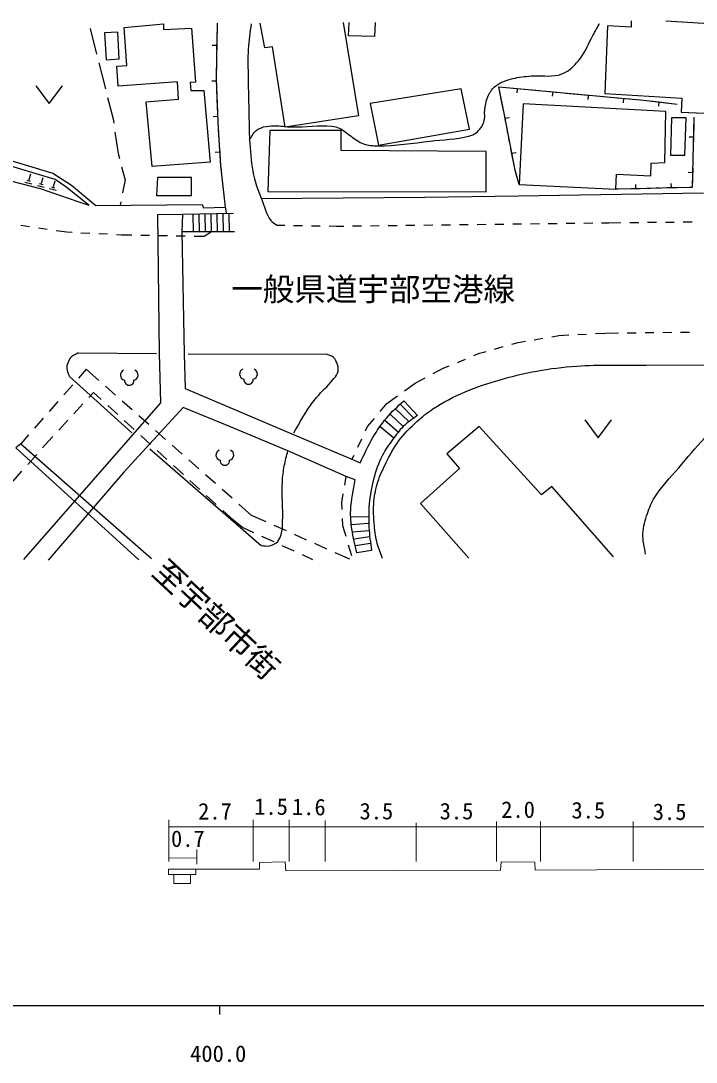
# Model space of a CAD drawing. Units: millimetres, scale not verified. Extents: x 40000 to 680000, y 20000 to 380000.
# Drawn here: x 445934 to 520896, y 198715 to 314267 of the extents above; entities that cross this region are included whole.
import ezdxf
from ezdxf.enums import TextEntityAlignment as Align

# ---------------------------------------------------------------- set-up
doc = ezdxf.new("R2010")
doc.units = ezdxf.units.MM
doc.header["$LTSCALE"] = 1000
for name, color, linetype, lineweight in [('M-BGD', 7, 'Continuous', 25), ('M-STR-HTXT', 7, 'Continuous', 13), ('M-TTL-BAND', 7, 'Continuous', 25)]:
    doc.layers.add(name, color=color, linetype=linetype, lineweight=lineweight)
doc.layers.add('M-BMK-HTXT', color=7, linetype='Continuous')
doc.styles.add('ＭＳ ゴシック', font='')
doc.styles.get('ＭＳ ゴシック').set_extended_font_data('MS Gothic')

msp = doc.modelspace()

# ---------------------------------------------------------------- linework, layer by layer
at = {"layer": 'M-BGD'}
for p, q in [((453618, 313429), (454347, 310559)), ((457400, 313544), (461786, 313918)), ((457706, 309295), (457400, 313544)), ((461786, 313918), (461786, 313306)), ((461786, 313306), (464863, 313459)), ((464863, 313459), (465321, 307476)), ((467727, 314020), (467608, 307833)), ((467717, 313508), (467669, 311041)), ((467727, 314020), (467717, 313508)), ((473022, 311275), (472495, 313995)), ((481724, 314080), (483407, 303728)), ((482302, 312618), (482370, 314080)), ((485260, 314063), (485192, 312533)), ((511046, 313723), (510740, 306210)), ((513664, 313553), (511046, 313723)), ((513664, 314267), (513664, 313553)), ((527789, 313621), (517522, 314216)), ((456695, 313000), (455216, 312932)), ((455216, 312932), (455403, 309941)), ((456865, 310043), (456695, 313000)), ((485192, 312533), (482302, 312618)), ((467679, 311534), (467186, 311544)), ((473854, 311394), (473022, 311275)), ((475282, 302470), (473854, 311394)), ((455403, 309941), (456865, 310043)), ((467654, 310252), (467647, 309857)), ((454590, 309602), (455320, 306733)), ((456602, 309227), (457706, 309295)), ((456755, 307017), (456602, 309227)), ((467635, 309265), (467628, 308870)), ((463316, 307493), (456755, 307017)), ((463435, 305572), (463316, 307493)), ((465321, 307476), (464744, 307408)), ((464744, 307408), (464795, 306524)), ((467618, 307587), (467125, 307567)), ((467612, 308081), (467608, 307833)), ((467608, 307833), (467846, 302207)), ((467608, 307833), (467702, 305615)), ((447615, 307064), (449095, 305090)), ((449095, 305090), (450576, 307064)), ((464795, 306524), (466239, 306541)), ((466239, 306541), (466953, 298569)), ((494813, 306719), (484699, 305105)), ((495731, 302232), (494813, 306719)), ((499606, 303847), (498994, 306957)), ((499302, 305393), (498994, 306957)), ((498994, 306957), (509431, 305972)), ((498994, 306957), (501039, 306764)), ((501039, 306764), (500993, 306273)), ((501039, 306764), (503495, 306532)), ((504282, 306458), (504675, 306421)), ((504969, 306393), (504923, 305902)), ((505264, 306365), (505657, 306328)), ((506443, 306254), (508900, 306022)), ((455563, 305776), (456171, 303384)), ((459865, 305283), (463435, 305572)), ((460511, 298110), (459865, 305283)), ((467702, 305615), (467806, 303150)), ((484699, 305105), (485651, 300481)), ((499606, 303847), (499302, 305393)), ((508900, 306022), (508853, 305530)), ((508900, 306022), (509431, 305972)), ((509431, 305972), (515057, 305479)), ((509431, 305972), (511357, 305803)), ((510740, 306210), (519307, 305700)), ((512144, 305734), (512537, 305699)), ((512832, 305674), (512789, 305182)), ((513127, 305648), (513520, 305613)), ((514307, 305544), (515057, 305479)), ((515057, 305479), (518797, 305020)), ((515057, 305479), (516758, 305270)), ((516758, 305270), (516698, 304780)), ((516758, 305270), (518797, 305020)), ((519307, 305700), (519222, 304136)), ((501680, 305054), (501255, 296113)), ((517522, 304204), (501680, 305054)), ((517420, 298543), (517522, 304204)), ((519222, 304136), (524219, 303898)), ((456171, 303384), (456241, 302897)), ((467785, 303643), (467292, 303622)), ((483407, 303728), (475282, 302470)), ((500796, 297694), (499606, 303847)), ((499775, 302972), (499606, 303847)), ((499682, 303456), (500166, 303550)), ((518168, 303498), (518032, 299351)), ((519766, 303490), (518168, 303498)), ((519647, 299359), (519766, 303490)), ((520650, 303592), (520463, 295790)), ((520644, 303334), (520584, 300868)), ((520650, 303592), (520644, 303334)), ((456383, 301920), (456726, 299555)), ((467839, 302361), (467846, 302207)), ((467846, 302207), (468101, 298161)), ((467846, 302207), (467861, 301967)), ((473565, 302096), (473362, 295331)), ((481504, 302079), (473565, 302096)), ((481504, 299869), (481504, 302079)), ((485651, 300481), (495731, 302232)), ((500000, 301809), (499925, 302197)), ((435813, 301467), (449496, 297354)), ((467898, 301376), (467923, 300982)), ((500188, 300840), (500113, 301228)), ((520596, 301361), (520103, 301373)), ((449756, 296669), (440543, 299423)), ((456726, 299555), (456872, 299003)), ((468004, 299702), (467511, 299671)), ((467973, 300194), (468101, 298161)), ((497567, 299784), (481504, 299869)), ((497567, 295280), (497567, 299784)), ((500796, 297694), (500338, 300065)), ((500431, 299580), (500916, 299674)), ((518032, 299351), (519647, 299359)), ((520566, 300078), (520556, 299684)), ((466953, 298569), (460511, 298110)), ((468101, 298161), (468220, 297226)), ((468101, 298161), (468155, 297734)), ((515873, 297065), (515890, 298475)), ((515890, 298475), (517420, 298543)), ((520542, 299092), (520532, 298697)), ((446863, 296620), (447036, 297297)), ((449496, 297354), (451553, 296028)), ((457124, 298048), (457503, 296614)), ((468155, 297734), (468220, 297226)), ((468220, 297226), (468602, 293597)), ((501255, 296113), (500796, 297694)), ((500811, 297644), (500796, 297694)), ((501255, 296113), (500811, 297644)), ((511964, 295569), (512049, 297252)), ((512049, 297252), (515873, 297065)), ((520502, 297414), (520008, 297426)), ((520514, 297908), (520463, 295790)), ((443653, 296822), (448090, 295650)), ((447156, 296128), (446372, 296328)), ((447026, 296439), (446634, 296539)), ((448524, 295772), (447773, 295963)), ((448400, 296070), (448024, 296165)), ((448244, 296243), (448409, 296892)), ((449572, 295881), (449730, 296503)), ((450946, 295837), (449756, 296669)), ((453495, 293814), (450946, 295837)), ((451553, 296028), (454273, 293784)), ((457503, 296614), (457217, 295165)), ((461089, 296886), (461004, 294897)), ((464897, 296886), (461089, 296886)), ((464863, 294897), (464897, 296886)), ((501255, 296113), (511964, 295569)), ((514194, 295627), (514182, 296120)), ((518141, 295729), (518128, 296223)), ((448090, 295650), (452373, 294171)), ((449840, 295429), (449120, 295612)), ((449721, 295715), (449361, 295806)), ((461004, 294897), (464863, 294897)), ((490767, 294668), (472648, 294515)), ((473362, 295331), (497567, 295280)), ((501170, 294821), (490767, 294668)), ((521704, 295144), (501170, 294821)), ((520463, 295790), (511964, 295569)), ((512221, 295576), (511964, 295569)), ((514688, 295640), (512221, 295576)), ((515872, 295670), (515477, 295660)), ((516858, 295696), (516464, 295686)), ((520114, 295781), (517648, 295717)), ((520463, 295790), (520114, 295781)), ((452373, 294171), (453495, 293814)), ((454273, 293784), (466052, 293869)), ((457026, 294196), (456949, 293803)), ((466052, 293869), (466222, 293529)), ((466222, 293529), (468602, 293597)), ((468602, 293597), (468730, 292943)), ((463885, 292773), (461098, 292739)), ((461098, 292739), (461199, 283526)), ((463885, 292773), (463800, 290852)), ((469528, 292875), (463885, 292773)), ((465038, 292794), (465072, 290856)), ((465701, 292806), (465736, 290858)), ((466364, 292817), (466399, 290859)), ((467028, 292829), (467063, 290861)), ((467691, 292841), (467726, 290863)), ((468354, 292853), (468390, 290865)), ((469017, 292865), (469053, 290867)), ((446913, 291405), (445937, 291548)), ((448866, 291119), (447890, 291262)), ((474398, 291591), (475220, 291579)), ((476207, 291563), (477194, 291548)), ((478181, 291533), (479168, 291517)), ((480155, 291502), (480977, 291489)), ((480977, 291489), (481778, 291499)), ((482765, 291511), (483752, 291524)), ((484739, 291536), (485726, 291548)), ((486713, 291560), (487699, 291573)), ((488686, 291585), (489673, 291597)), ((490660, 291609), (491647, 291621)), ((492634, 291634), (493621, 291646)), ((494607, 291658), (495594, 291670)), ((496581, 291682), (497568, 291695)), ((498555, 291707), (499542, 291719)), ((500529, 291731), (501515, 291743)), ((502502, 291756), (503489, 291768)), ((504476, 291780), (505463, 291792)), ((506450, 291805), (507437, 291817)), ((508424, 291829), (509410, 291841)), ((510397, 291853), (511199, 291863)), ((511199, 291863), (512544, 291878)), ((513531, 291889), (514518, 291899)), ((515505, 291910), (516492, 291921)), ((517479, 291931), (518465, 291942)), ((519452, 291953), (520439, 291964)), ((451059, 290798), (449843, 290976)), ((451628, 290770), (451059, 290798)), ((453599, 290673), (452613, 290722)), ((455571, 290577), (454585, 290625)), ((457125, 290501), (456556, 290529)), ((458251, 290479), (457125, 290501)), ((460224, 290440), (459238, 290459)), ((462198, 290402), (461211, 290421)), ((464171, 290363), (463185, 290383)), ((469647, 290869), (463800, 290852)), ((463800, 290852), (464055, 277322)), ((466284, 290322), (465158, 290344)), ((467116, 290862), (466284, 290322)), ((461199, 283526), (461293, 277381)), ((513246, 279645), (514233, 279656)), ((515220, 279667), (516207, 279678)), ((517194, 279689), (518180, 279701)), ((519167, 279712), (520154, 279723)), ((500426, 278377), (501141, 278578)), ((501141, 278578), (501938, 278714)), ((502910, 278882), (503883, 279049)), ((504856, 279216), (505652, 279353)), ((505652, 279353), (506762, 279410)), ((507748, 279460), (508733, 279510)), ((509719, 279561), (510829, 279617)), ((510829, 279617), (512259, 279633)), ((452286, 277432), (460989, 277364)), ((461293, 277381), (461420, 271891)), ((464525, 277330), (479857, 277262)), ((496211, 277113), (496859, 277379)), ((496859, 277379), (497575, 277579)), ((498525, 277845), (499475, 278111)), ((464055, 277322), (464174, 273463)), ((494385, 276364), (495298, 276738)), ((453204, 275605), (452341, 274624)), ((454606, 274365), (453204, 275605)), ((491700, 275126), (492824, 275723)), ((492824, 275723), (493472, 275989)), ((515332, 276072), (526686, 276089)), ((451689, 273883), (450712, 272771)), ((451334, 274814), (458269, 268559)), ((488537, 273227), (489705, 274066)), ((489705, 274066), (490829, 274663)), ((453501, 272485), (454012, 273038)), ((454012, 273038), (454866, 272257)), ((456453, 272729), (455345, 273710)), ((464174, 273463), (476260, 268330)), ((461420, 271891), (446233, 254502)), ((450060, 272030), (449082, 270919)), ((451826, 270672), (452831, 271760)), ((455595, 271591), (456688, 270593)), ((458301, 271094), (457192, 272075)), ((485810, 270903), (486568, 271811)), ((486568, 271811), (487736, 272651)), ((488033, 271721), (489546, 270165)), ((489960, 270480), (488430, 272112)), ((463947, 271347), (457352, 264174)), ((460149, 269459), (459040, 270440)), ((469012, 269273), (463947, 271347)), ((486919, 270624), (488373, 269239)), ((487506, 271211), (489019, 269791)), ((448430, 270177), (447452, 269066)), ((450152, 268860), (451157, 269947)), ((457416, 269927), (458509, 268928)), ((475573, 266553), (469012, 269273)), ((484191, 268760), (484418, 269238)), ((484418, 269238), (485177, 270146)), ((485832, 269256), (487327, 267981)), ((486350, 269970), (487837, 268636)), ((496821, 269256), (493217, 266230)), ((503722, 261675), (496821, 269256)), ((508548, 269980), (510028, 268006)), ((510028, 268006), (511508, 269980)), ((446800, 268325), (445937, 267344)), ((448972, 267582), (449483, 268135)), ((459238, 268262), (460330, 267264)), ((461996, 267824), (460888, 268805)), ((476260, 268330), (482685, 265610)), ((445937, 267344), (445394, 266868)), ((445937, 267344), (460428, 254595)), ((448353, 266884), (448972, 267582)), ((463844, 266189), (462736, 267170)), ((483343, 266977), (483767, 267868)), ((459051, 254459), (445394, 266868)), ((446715, 265038), (447698, 266146)), ((460241, 266757), (472616, 256049)), ((461059, 266598), (462152, 265599)), ((482039, 263715), (475573, 266553)), ((482691, 265607), (482919, 266086)), ((493217, 266230), (494611, 264599)), ((462880, 264934), (463973, 263935)), ((465692, 264553), (464583, 265535)), ((482685, 265610), (483586, 265202)), ((445078, 263192), (446060, 264300)), ((457352, 264174), (448955, 254417)), ((467540, 262918), (466431, 263899)), ((482025, 263721), (481854, 262754)), ((483042, 263341), (482039, 263715)), ((494611, 264599), (490294, 260723)), ((464702, 263269), (465795, 262271)), ((504878, 262593), (503722, 261675)), ((511711, 254808), (504878, 262593)), ((466523, 261605), (467616, 260606)), ((469387, 261283), (468279, 262264)), ((481682, 261782), (481511, 260815)), ((471528, 259389), (470126, 260629)), ((481511, 260815), (481554, 260030)), ((490294, 260723), (495665, 254638)), ((468345, 259940), (469199, 259159)), ((469199, 259159), (470593, 258037)), ((473153, 258665), (471528, 259389)), ((481609, 259045), (481652, 258260)), ((482566, 259244), (484546, 259261)), ((470593, 258037), (471767, 257501)), ((475407, 257661), (474054, 258263)), ((481652, 258260), (482005, 257068)), ((482651, 258386), (484504, 258522)), ((482761, 257553), (484597, 257723)), ((472665, 257090), (474011, 256475)), ((477660, 256657), (476308, 257259)), ((482953, 256775), (484635, 257047)), ((474909, 256064), (476255, 255449)), ((479914, 255653), (478562, 256255)), ((482285, 256122), (482639, 254930)), ((483059, 256049), (484742, 256321)), ((484844, 255488), (483246, 255233)), ((477153, 255039), (478327, 254502)), ((482441, 254527), (480816, 255251))]:
    msp.add_line(p, q, dxfattribs=at)
for centre, radius, start, end in [((457571, 274956), 591, 113.44836, 257.2818), ((458364, 274956), 591, 282.7182, 66.55164), ((470807, 275081), 591, 113.44836, 257.2818), ((471599, 275081), 591, 282.7182, 66.55164), ((457968, 274348), 527, 176.52859, 3.47141), ((471203, 274473), 527, 176.52859, 3.47141), ((468185, 266091), 591, 113.44836, 257.2818), ((468977, 266091), 591, 282.7182, 66.55164), ((468581, 265483), 527, 176.52859, 3.47141)]:
    msp.add_arc(centre, radius, start, end, dxfattribs=at)
for points, knots in [([(471492, 313927), (471384, 312997), (471223, 312073), (471169, 311139), (471106, 310059), (471158, 308974), (471169, 307892), (471183, 306510), (471222, 305127), (471254, 303745), (471274, 302855), (471265, 301964), (471322, 301076), (471396, 299911), (471489, 298744), (471679, 297592), (471741, 297213), (471825, 296838), (471934, 296470), (472130, 295804), (472392, 295160), (472648, 294515), (472971, 293701), (473135, 292783), (473684, 292101), (473868, 291874), (474160, 291761), (474398, 291591)], [0, 0, 0, 0, 1, 1, 1, 2, 2, 2, 3, 3, 3, 4, 4, 4, 5, 5, 5, 6, 6, 6, 7, 7, 7, 8, 8, 8, 9, 9, 9, 9]), ([(471322, 301076), (471554, 301399), (471717, 301786), (472019, 302045), (472265, 302256), (472575, 302393), (472886, 302487), (473262, 302601), (473665, 302614), (474058, 302623), (474723, 302639), (475383, 302503), (476047, 302487), (477520, 302451), (479003, 302738), (480467, 302572), (480745, 302540), (481028, 302484), (481283, 302368), (481767, 302147), (482146, 301742), (482591, 301450), (483047, 301152), (483472, 300781), (483985, 300600), (484486, 300424), (485035, 300406), (485566, 300396), (487506, 300360), (489434, 300710), (491362, 300923), (492799, 301082), (494270, 301097), (495663, 301484), (495949, 301564), (496248, 301654), (496479, 301841), (496857, 302148), (497161, 302573), (497329, 303031), (497497, 303490), (497366, 304011), (497448, 304493), (497534, 305006), (497609, 305538), (497839, 306006), (498034, 306404), (498302, 306788), (498654, 307059), (499196, 307476), (499883, 307676), (500541, 307858), (501203, 308042), (501897, 308087), (502581, 308147), (503581, 308235), (504612, 308023), (505590, 308249), (505995, 308343), (506388, 308520), (506728, 308759), (507263, 309135), (507702, 309643), (508088, 310170), (508642, 310924), (508980, 311815), (509431, 312635), (509678, 313084), (509930, 313530), (510179, 313978)], [0, 0, 0, 0, 1, 1, 1, 2, 2, 2, 3, 3, 3, 4, 4, 4, 5, 5, 5, 6, 6, 6, 7, 7, 7, 8, 8, 8, 9, 9, 9, 10, 10, 10, 11, 11, 11, 12, 12, 12, 13, 13, 13, 14, 14, 14, 15, 15, 15, 16, 16, 16, 17, 17, 17, 18, 18, 18, 19, 19, 19, 20, 20, 20, 21, 21, 21, 22, 22, 22, 23, 23, 23, 23]), ([(452286, 277432), (451997, 277228), (451633, 277102), (451419, 276820), (451183, 276509), (451031, 276106), (451028, 275715), (451026, 275398), (451232, 275115), (451334, 274814)], [0, 0, 0, 0, 1, 1, 1, 2, 2, 2, 3, 3, 3, 3]), ([(476253, 268559), (476726, 269372), (477155, 270213), (477673, 270998), (478016, 271519), (478388, 272023), (478786, 272503), (479331, 273160), (479986, 273721), (480528, 274381), (480730, 274627), (480990, 274852), (481089, 275154), (481188, 275456), (481181, 275800), (481098, 276106), (481014, 276415), (480845, 276718), (480605, 276931), (480401, 277111), (480106, 277152), (479857, 277262)], [0, 0, 0, 0, 1, 1, 1, 2, 2, 2, 3, 3, 3, 4, 4, 4, 5, 5, 5, 6, 6, 6, 7, 7, 7, 7]), ([(486078, 254621), (485885, 255165), (485644, 255694), (485500, 256253), (485335, 256892), (485237, 257550), (485177, 258207), (485094, 259122), (485041, 260047), (485126, 260961), (485194, 261687), (485350, 262407), (485568, 263103), (485801, 263844), (486138, 264550), (486486, 265245), (486897, 266064), (487318, 266887), (487863, 267624), (488457, 268427), (489167, 269143), (489903, 269817), (490453, 270322), (491044, 270787), (491670, 271194), (492801, 271928), (494004, 272559), (495240, 273098), (496498, 273646), (497815, 274057), (499132, 274440), (500469, 274829), (501825, 275163), (503195, 275409), (504661, 275673), (506145, 275851), (507631, 275953), (510192, 276130), (512765, 276033), (515332, 276072)], [0, 0, 0, 0, 1, 1, 1, 2, 2, 2, 3, 3, 3, 4, 4, 4, 5, 5, 5, 6, 6, 6, 7, 7, 7, 8, 8, 8, 9, 9, 9, 10, 10, 10, 11, 11, 11, 12, 12, 12, 13, 13, 13, 13]), ([(515281, 255080), (515179, 255839), (514940, 256592), (514975, 257358), (515009, 258124), (515240, 258874), (515484, 259601), (515695, 260226), (515954, 260842), (516300, 261403), (517038, 262595), (518051, 263593), (518952, 264667), (519887, 265781), (520833, 266885), (521808, 267964), (523237, 269547), (524730, 271070), (526193, 272622), (526771, 273234), (527349, 273846), (527927, 274457)], [0, 0, 0, 0, 1, 1, 1, 2, 2, 2, 3, 3, 3, 4, 4, 4, 5, 5, 5, 6, 6, 6, 7, 7, 7, 7]), ([(483586, 265202), (484062, 266145), (484473, 267124), (485014, 268032), (485461, 268785), (485948, 269519), (486509, 270191), (487090, 270886), (487790, 271471), (488430, 272112)], [0, 0, 0, 0, 1, 1, 1, 2, 2, 2, 3, 3, 3, 3]), ([(489960, 270480), (489427, 270066), (488843, 269712), (488362, 269239), (487937, 268821), (487590, 268328), (487240, 267845), (486813, 267254), (486378, 266661), (486050, 266009), (485635, 265183), (485323, 264302), (485082, 263409), (484839, 262510), (484691, 261583), (484606, 260655), (484526, 259792), (484532, 258920), (484572, 258054), (484611, 257195), (484753, 256343), (484844, 255488)], [0, 0, 0, 0, 1, 1, 1, 2, 2, 2, 3, 3, 3, 4, 4, 4, 5, 5, 5, 6, 6, 6, 7, 7, 7, 7]), ([(472616, 256049), (472922, 256032), (473234, 255931), (473534, 255998), (473873, 256073), (474208, 256243), (474452, 256491), (474652, 256695), (474761, 256981), (474842, 257256), (474980, 257720), (474972, 258217), (474995, 258700), (475067, 260166), (474877, 261638), (474961, 263103), (474996, 263701), (475077, 264297), (475182, 264888), (475283, 265449), (475443, 265998), (475573, 266553)], [0, 0, 0, 0, 1, 1, 1, 2, 2, 2, 3, 3, 3, 4, 4, 4, 5, 5, 5, 6, 6, 6, 7, 7, 7, 7]), ([(483246, 255233), (483059, 256105), (482807, 256967), (482685, 257850), (482588, 258553), (482520, 259266), (482549, 259975), (482595, 261108), (482878, 262219), (483042, 263341)], [0, 0, 0, 0, 1, 1, 1, 2, 2, 2, 3, 3, 3, 3])]:
    msp.add_open_spline(points, degree=3, knots=knots, dxfattribs=at)
at = {"layer": 'M-STR-HTXT'}
for p, q in [((462375, 220994), (462375, 225613)), ((471723, 220994), (471723, 225613)), ((475701, 220994), (475701, 225613)), ((479729, 220994), (479729, 225546)), ((498733, 220994), (498733, 225410)), ((503628, 220994), (503628, 225410)), ((513895, 220994), (513895, 225410)), ((462375, 224819), (540684, 224819)), ((489826, 220994), (489826, 225257)), ((465477, 220697), (465477, 222312)), ((462375, 221402), (465477, 221352)), ((472420, 220888), (475284, 220939)), ((472429, 220140), (472420, 220888)), ((475284, 220939), (475344, 219936)), ((499175, 220021), (499243, 220956)), ((499243, 220956), (502983, 220922)), ((502983, 220922), (503017, 220021)), ((462341, 220132), (471664, 220140)), ((462341, 220132), (462341, 219525)), ((465358, 219525), (465358, 220134)), ((471664, 220140), (472429, 220140)), ((475344, 219936), (499175, 220021)), ((503017, 220021), (527494, 220157)), ((462341, 219525), (465358, 219525)), ((462906, 218525), (462906, 219525)), ((464780, 218525), (462906, 218525)), ((464780, 219525), (464780, 218525))]:
    msp.add_line(p, q, dxfattribs=at)
at = {"layer": 'M-TTL-BAND'}
for p, q in [((40000, 205000), (579000, 205000)), ((468000, 205000), (468000, 204000))]:
    msp.add_line(p, q, dxfattribs=at)

# ---------------------------------------------------------------- texts
at = {"layer": 'M-BMK-HTXT', "style": 'ＭＳ ゴシック'}
msp.add_text('一般県道宇部空港線', height=2566, dxfattribs=at).set_placement((485040, 282435), align=Align.BOTTOM_CENTER)
msp.add_text('至宇部市街', height=2566, rotation=317.07, dxfattribs=at).set_placement((466232, 246349), align=Align.BOTTOM_CENTER)
at = {"layer": 'M-STR-HTXT', "style": 'ＭＳ ゴシック'}
for s, p in [('1.5', (473712, 225613)), ('2.0', (501126, 225278)), ('2.7', (467485, 225091)), ('3.5', (485400, 225108)), ('3.5', (494295, 225108)), ('3.5', (508923, 225210)), ('3.5', (517949, 225040)), ('0.7', (464474, 222048))]:
    msp.add_text(s, height=1833, dxfattribs=at).set_placement(p, align=Align.BOTTOM_CENTER)
msp.add_text('1.6', height=1833, rotation=358.962, dxfattribs=at).set_placement((477878, 225579), align=Align.BOTTOM_CENTER)
at = {"layer": 'M-TTL-BAND', "style": 'ＭＳ ゴシック'}
msp.add_text('400.0', height=1833, dxfattribs=at).set_placement((467844, 198195), align=Align.BOTTOM_CENTER)

doc.saveas('drawing.dxf')
